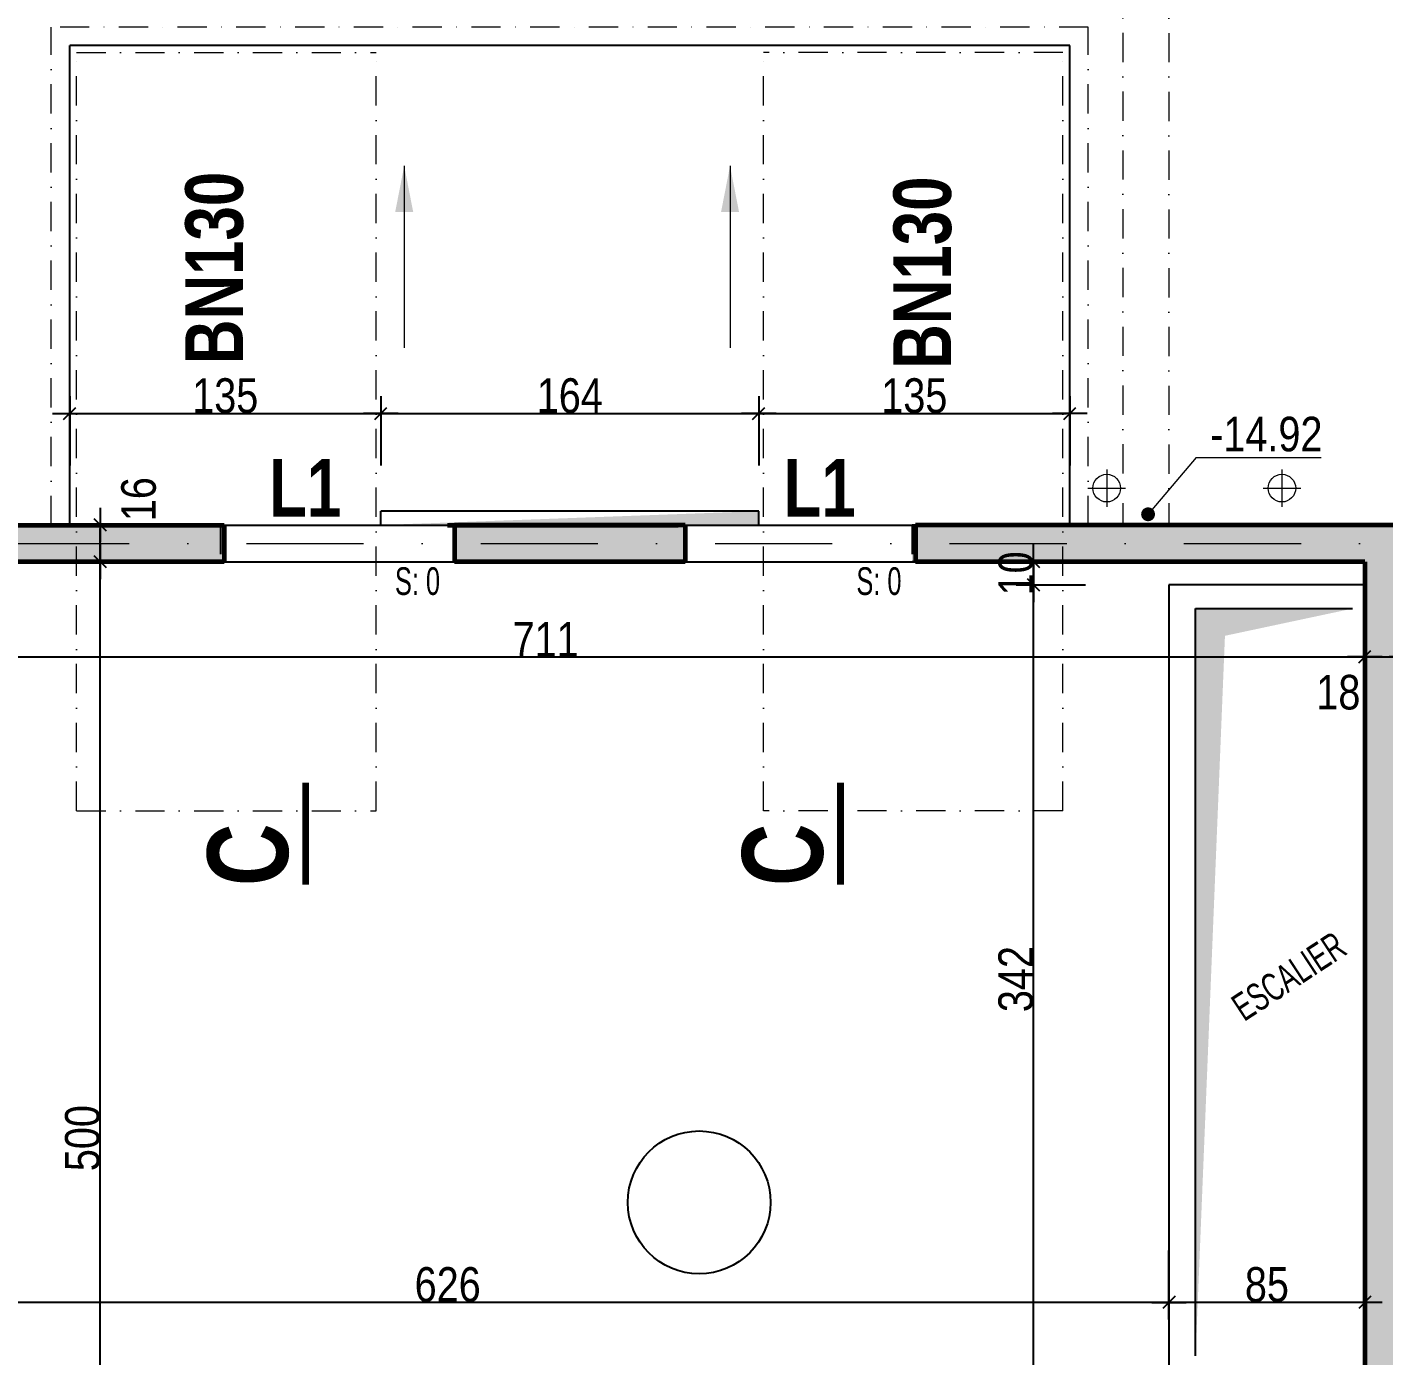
# Model space of a CAD drawing. Header units: millimetres. Extents: x -22 to 27383, y -3644 to 590.
# Drawn here: x 22569 to 23157, y -602 to -26 of the extents above; entities that cross this region are included whole.
import ezdxf
from ezdxf.enums import TextEntityAlignment as Align

# ---------------------------------------------------------------- set-up
doc = ezdxf.new("R2010")
doc.units = ezdxf.units.MM
doc.linetypes.add('CACHEX2', pattern=[19.05, 12.7, -6.35])
doc.linetypes.add('TIRETPTX2', pattern=[50.8, 25.4, -12.7, 0, -12.7])
for name, color, linetype in [('01_cote_gen', 4, 'Continuous'), ('01_linteaux', 2, 'Continuous'), ('01_murs_sup', 2, 'CACHEX2'), ('01_poch_murs', 253, 'Continuous'), ('01_texte', 230, 'Continuous'), ('AA_COTES', 2, 'Continuous')]:
    doc.layers.add(name, color=color, linetype=linetype)
doc.layers.add('01_murs_coup', color=5, linetype='Continuous', lineweight=60)
doc.layers.add('01_tram_axes', color=2, linetype='TIRETPTX2', lineweight=9)
doc.styles.add('ARIAL NA', font='ARIALN.TTF')
doc.styles.add('Arial Narrow', font='ARIALN.TTF')
doc.styles.add('impact', font='impact.ttf')
doc.styles.add('STYLE2', font='ARIALN.TTF')
doc.dimstyles.new('JB50', dxfattribs={"dimscale": 0.1, "dimtxt": 150, "dimasz": 15, "dimexe": 0.1, "dimexo": 0.1, "dimgap": 0.09, "dimtad": 1, "dimdec": 1, "dimdsep": 46, "dimtxsty": 'STYLE2', "dimblk1": 'BOND_G', "dimblk2": 'BOND_D', "dimsah": 1, "dimcen": 1.5, "dimdle": 0.01, "dimse1": 1, "dimse2": 1, "dimclrd": 4, "dimclre": 2, "dimclrt": 6, "dimazin": 2, "dimtfac": 2.333333, "dimtdec": 1, "dimtix": 1, "dimtmove": 2, "dimatfit": 3, "dimldrblk": 'BOND_G', "dimfxl": 1, "dimtolj": 1, "dimtzin": 0, "dimarcsym": 0})

# ---------------------------------------------------------------- blocks, each defined once
blk = doc.blocks.new('BOND_G')
at = {"layer": 'AA_COTES', "color": 0}
for p, q in [((0, -5), (0, 15)), ((5, 0), (-5, 0)), ((1.77, 1.77), (-1.77, -1.77))]:
    blk.add_line(p, q, dxfattribs=at)
blk = doc.blocks.new('BOND_D')
at = {"layer": 'AA_COTES', "color": 0}
for p, q in [((0, 5), (0, -15)), ((5, 0), (-5, 0)), ((-1.77, -1.77), (1.77, 1.77))]:
    blk.add_line(p, q, dxfattribs=at)
blk = doc.blocks.new('*D2258')
at = {"layer": '01_cote_gen', "color": 4, "lineweight": -2, "transparency": 16777216}
blk.add_line((22439.78, -298.96), (23147.74, -298.96), dxfattribs=at)
at = {"layer": 'Defpoints', "color": 0, "transparency": 16777216}
for p in [(23149.24, -298.96), (22438.28, -345.07), (23149.24, -345.07)]:
    blk.add_point(p, dxfattribs=at)
at = {"layer": '01_cote_gen', "color": 4, "lineweight": -2, "transparency": 16777216, "xscale": 1.5, "yscale": 1.5, "zscale": 1.5, "rotation": 180}
blk.add_blockref('BOND_G', (22438.28, -298.96), dxfattribs=at)
at = {"layer": '01_cote_gen', "color": 4, "lineweight": -2, "transparency": 16777216, "xscale": 1.5, "yscale": 1.5, "zscale": 1.5}
blk.add_blockref('BOND_D', (23149.24, -298.96), dxfattribs=at)
at = {"layer": '01_cote_gen', "color": 6, "transparency": 16777216, "insert": (22793.76, -291.42), "char_height": 15, "attachment_point": 5, "style": 'STYLE2'}
blk.add_mtext('\\A1;711', dxfattribs=at)
blk = doc.blocks.new('*D2259')
at = {"layer": '01_cote_gen', "color": 4, "lineweight": -2, "transparency": 16777216}
blk.add_line((23150.74, -298.96), (23165.74, -298.96), dxfattribs=at)
at = {"layer": 'Defpoints', "color": 0, "transparency": 16777216}
for p in [(23167.24, -298.96), (23149.24, -355.53), (23167.24, -355.53)]:
    blk.add_point(p, dxfattribs=at)
at = {"layer": '01_cote_gen', "color": 4, "lineweight": -2, "transparency": 16777216, "xscale": 1.5, "yscale": 1.5, "zscale": 1.5, "rotation": 180}
blk.add_blockref('BOND_G', (23149.24, -298.96), dxfattribs=at)
at = {"layer": '01_cote_gen', "color": 4, "lineweight": -2, "transparency": 16777216, "xscale": 1.5, "yscale": 1.5, "zscale": 1.5}
blk.add_blockref('BOND_D', (23167.24, -298.96), dxfattribs=at)
at = {"layer": '01_cote_gen', "color": 6, "transparency": 16777216, "insert": (23137.74, -314.46), "char_height": 15, "attachment_point": 5, "style": 'STYLE2'}
blk.add_mtext('\\A1;18', dxfattribs=at)
blk = doc.blocks.new('*D2331')
at = {"layer": '01_cote_gen', "color": 4, "lineweight": -2, "ltscale": 2, "transparency": 16777216}
blk.add_line((22755.74, 92.17), (22852.74, 92.17), dxfattribs=at)
at = {"layer": 'Defpoints', "color": 0, "ltscale": 2, "transparency": 16777216}
for p in [(22854.24, 92.17), (22754.24, -245.95), (22854.24, -245.95)]:
    blk.add_point(p, dxfattribs=at)
at = {"layer": '01_cote_gen', "color": 4, "lineweight": -2, "ltscale": 2, "transparency": 16777216, "xscale": 1.5, "yscale": 1.5, "zscale": 1.5, "rotation": 180}
blk.add_blockref('BOND_G', (22754.24, 92.17), dxfattribs=at)
at = {"layer": '01_cote_gen', "color": 4, "lineweight": -2, "ltscale": 2, "transparency": 16777216, "xscale": 1.5, "yscale": 1.5, "zscale": 1.5}
blk.add_blockref('BOND_D', (22854.24, 92.17), dxfattribs=at)
at = {"layer": '01_cote_gen', "color": 6, "lineweight": 0, "ltscale": 2, "transparency": 16777216, "insert": (22804.24, 99.84), "char_height": 15, "attachment_point": 5, "style": 'STYLE2'}
blk.add_mtext('\\A1;100', dxfattribs=at)
blk = doc.blocks.new('*D2343')
at = {"layer": '01_cote_gen', "color": 4, "lineweight": -2, "transparency": 16777216}
blk.add_line((22855.74, 92.17), (22952.74, 92.17), dxfattribs=at)
at = {"layer": 'Defpoints', "color": 0, "transparency": 16777216}
for p in [(22954.24, 92.17), (22854.24, -229.95), (22954.24, -229.95)]:
    blk.add_point(p, dxfattribs=at)
at = {"layer": '01_cote_gen', "color": 4, "lineweight": -2, "transparency": 16777216, "xscale": 1.5, "yscale": 1.5, "zscale": 1.5, "rotation": 180}
blk.add_blockref('BOND_G', (22854.24, 92.17), dxfattribs=at)
at = {"layer": '01_cote_gen', "color": 4, "lineweight": -2, "transparency": 16777216, "xscale": 1.5, "yscale": 1.5, "zscale": 1.5}
blk.add_blockref('BOND_D', (22954.24, 92.17), dxfattribs=at)
at = {"layer": '01_cote_gen', "color": 6, "transparency": 16777216, "insert": (22904.24, 99.84), "char_height": 15, "attachment_point": 5, "style": 'STYLE2'}
blk.add_mtext('\\A1;100', dxfattribs=at)
blk = doc.blocks.new('*D2372')
at = {"layer": '01_cote_gen', "color": 4, "lineweight": -2, "transparency": 16777216}
blk.add_line((22600.49, -756.33), (22600.49, -259.33), dxfattribs=at)
at = {"layer": 'Defpoints', "color": 0, "transparency": 16777216}
for p in [(22600.49, -257.83), (22611.47, -257.83), (22637.73, -757.83)]:
    blk.add_point(p, dxfattribs=at)
at = {"layer": '01_cote_gen', "color": 4, "lineweight": -2, "transparency": 16777216, "xscale": 1.5, "yscale": 1.5, "zscale": 1.5}
for name, p, rotation in [('BOND_D', (22600.49, -257.83), 90), ('BOND_G', (22600.49, -757.83), 270)]:
    blk.add_blockref(name, p, dxfattribs=dict(at, rotation=rotation))
at = {"layer": '01_cote_gen', "color": 6, "transparency": 16777216, "insert": (22592.82, -507.83), "char_height": 15, "attachment_point": 5, "rotation": 90, "style": 'STYLE2'}
blk.add_mtext('\\A1;500', dxfattribs=at)
blk = doc.blocks.new('*D2373')
at = {"layer": '01_cote_gen', "color": 4, "lineweight": -2, "transparency": 16777216}
blk.add_line((22600.49, -256.33), (22600.49, -243.33), dxfattribs=at)
at = {"layer": 'Defpoints', "color": 0, "transparency": 16777216}
for p in [(22600.49, -241.83), (22616.44, -241.83), (22616.44, -257.83)]:
    blk.add_point(p, dxfattribs=at)
at = {"layer": '01_cote_gen', "color": 4, "lineweight": -2, "transparency": 16777216, "xscale": 1.5, "yscale": 1.5, "zscale": 1.5}
for name, p, rotation in [('BOND_D', (22600.49, -241.83), 90), ('BOND_G', (22600.49, -257.83), 270)]:
    blk.add_blockref(name, p, dxfattribs=dict(at, rotation=rotation))
at = {"layer": '01_cote_gen', "color": 6, "transparency": 16777216, "insert": (22617.21, -230.63), "char_height": 15, "attachment_point": 5, "rotation": 90, "style": 'STYLE2'}
blk.add_mtext('\\A1;16', dxfattribs=at)
blk = doc.blocks.new('*D2374')
at = {"layer": '01_cote_gen', "color": 4, "lineweight": -2, "transparency": 16777216}
blk.add_line((22503.92, -240.33), (22503.92, -35.33), dxfattribs=at)
at = {"layer": 'Defpoints', "color": 0, "transparency": 16777216}
for p in [(22503.92, -33.83), (22822.58, -33.83), (22519.26, -241.83)]:
    blk.add_point(p, dxfattribs=at)
at = {"layer": '01_cote_gen', "color": 4, "lineweight": -2, "transparency": 16777216, "xscale": 1.5, "yscale": 1.5, "zscale": 1.5}
for name, p, rotation in [('BOND_D', (22503.92, -33.83), 90), ('BOND_G', (22503.92, -241.83), 270)]:
    blk.add_blockref(name, p, dxfattribs=dict(at, rotation=rotation))
at = {"layer": '01_cote_gen', "color": 6, "transparency": 16777216, "insert": (22496.25, -137.83), "char_height": 15, "attachment_point": 5, "rotation": 90, "style": 'STYLE2'}
blk.add_mtext('\\A1;208', dxfattribs=at)
blk = doc.blocks.new('*D2375')
at = {"layer": '01_cote_gen', "color": 4, "lineweight": -2, "transparency": 16777216}
blk.add_line((22257.76, 66.39), (22585.74, 66.39), dxfattribs=at)
at = {"layer": 'Defpoints', "color": 0, "transparency": 16777216}
for p in [(22587.24, 66.39), (22256.26, 43.89), (22587.24, -33.83)]:
    blk.add_point(p, dxfattribs=at)
at = {"layer": '01_cote_gen', "color": 4, "lineweight": -2, "transparency": 16777216, "xscale": 1.5, "yscale": 1.5, "zscale": 1.5, "rotation": 180}
blk.add_blockref('BOND_G', (22256.26, 66.39), dxfattribs=at)
at = {"layer": '01_cote_gen', "color": 4, "lineweight": -2, "transparency": 16777216, "xscale": 1.5, "yscale": 1.5, "zscale": 1.5}
blk.add_blockref('BOND_D', (22587.24, 66.39), dxfattribs=at)
at = {"layer": '01_cote_gen', "color": 6, "transparency": 16777216, "insert": (22421.75, 74.06), "char_height": 15, "attachment_point": 5, "style": 'STYLE2'}
blk.add_mtext('\\A1;331', dxfattribs=at)
blk = doc.blocks.new('*D2376')
at = {"layer": '01_cote_gen', "color": 4, "lineweight": -2, "transparency": 16777216}
blk.add_line((22588.74, 66.39), (23019.74, 66.39), dxfattribs=at)
at = {"layer": 'Defpoints', "color": 0, "transparency": 16777216}
for p in [(23021.24, 66.39), (22587.24, 43.89), (23021.24, -33.83)]:
    blk.add_point(p, dxfattribs=at)
at = {"layer": '01_cote_gen', "color": 4, "lineweight": -2, "transparency": 16777216, "xscale": 1.5, "yscale": 1.5, "zscale": 1.5, "rotation": 180}
blk.add_blockref('BOND_G', (22587.24, 66.39), dxfattribs=at)
at = {"layer": '01_cote_gen', "color": 4, "lineweight": -2, "transparency": 16777216, "xscale": 1.5, "yscale": 1.5, "zscale": 1.5}
blk.add_blockref('BOND_D', (23021.24, 66.39), dxfattribs=at)
at = {"layer": '01_cote_gen', "color": 6, "transparency": 16777216, "insert": (22804.24, 74.06), "char_height": 15, "attachment_point": 5, "style": 'STYLE2'}
blk.add_mtext('\\A1;434', dxfattribs=at)
blk = doc.blocks.new('*D2378')
at = {"layer": '01_cote_gen', "color": 4, "lineweight": -2, "transparency": 16777216}
blk.add_line((22588.74, -193.46), (22720.74, -193.46), dxfattribs=at)
at = {"layer": 'Defpoints', "color": 0, "transparency": 16777216}
for p in [(22722.24, -193.46), (22587.24, -214.55), (22722.24, -235.83)]:
    blk.add_point(p, dxfattribs=at)
at = {"layer": '01_cote_gen', "color": 4, "lineweight": -2, "transparency": 16777216, "xscale": 1.5, "yscale": 1.5, "zscale": 1.5, "rotation": 180}
blk.add_blockref('BOND_G', (22587.24, -193.46), dxfattribs=at)
at = {"layer": '01_cote_gen', "color": 4, "lineweight": -2, "transparency": 16777216, "xscale": 1.5, "yscale": 1.5, "zscale": 1.5}
blk.add_blockref('BOND_D', (22722.24, -193.46), dxfattribs=at)
at = {"layer": '01_cote_gen', "color": 6, "transparency": 16777216, "insert": (22654.74, -185.79), "char_height": 15, "attachment_point": 5, "style": 'STYLE2'}
blk.add_mtext('\\A1;135', dxfattribs=at)
blk = doc.blocks.new('*D2379')
at = {"layer": '01_cote_gen', "color": 4, "lineweight": -2, "transparency": 16777216}
blk.add_line((22723.74, -193.46), (22884.74, -193.46), dxfattribs=at)
at = {"layer": 'Defpoints', "color": 0, "transparency": 16777216}
for p in [(22886.24, -193.46), (22722.24, -235.83), (22886.24, -235.83)]:
    blk.add_point(p, dxfattribs=at)
at = {"layer": '01_cote_gen', "color": 4, "lineweight": -2, "transparency": 16777216, "xscale": 1.5, "yscale": 1.5, "zscale": 1.5, "rotation": 180}
blk.add_blockref('BOND_G', (22722.24, -193.46), dxfattribs=at)
at = {"layer": '01_cote_gen', "color": 4, "lineweight": -2, "transparency": 16777216, "xscale": 1.5, "yscale": 1.5, "zscale": 1.5}
blk.add_blockref('BOND_D', (22886.24, -193.46), dxfattribs=at)
at = {"layer": '01_cote_gen', "color": 6, "transparency": 16777216, "insert": (22804.24, -185.79), "char_height": 15, "attachment_point": 5, "style": 'STYLE2'}
blk.add_mtext('\\A1;164', dxfattribs=at)
blk = doc.blocks.new('*D2380')
at = {"layer": '01_cote_gen', "color": 4, "lineweight": -2, "transparency": 16777216}
blk.add_line((22887.74, -193.46), (23019.74, -193.46), dxfattribs=at)
at = {"layer": 'Defpoints', "color": 0, "transparency": 16777216}
for p in [(23021.24, -193.46), (23021.24, -209.56), (22886.24, -235.83)]:
    blk.add_point(p, dxfattribs=at)
at = {"layer": '01_cote_gen', "color": 4, "lineweight": -2, "transparency": 16777216, "xscale": 1.5, "yscale": 1.5, "zscale": 1.5, "rotation": 180}
blk.add_blockref('BOND_G', (22886.24, -193.46), dxfattribs=at)
at = {"layer": '01_cote_gen', "color": 4, "lineweight": -2, "transparency": 16777216, "xscale": 1.5, "yscale": 1.5, "zscale": 1.5}
blk.add_blockref('BOND_D', (23021.24, -193.46), dxfattribs=at)
at = {"layer": '01_cote_gen', "color": 6, "transparency": 16777216, "insert": (22953.74, -185.79), "char_height": 15, "attachment_point": 5, "style": 'STYLE2'}
blk.add_mtext('\\A1;135', dxfattribs=at)
blk = doc.blocks.new('*D2408')
at = {"layer": '01_cote_gen', "color": 4, "lineweight": -2, "transparency": 16777216}
blk.add_line((23005.49, -608.33), (23005.49, -269.33), dxfattribs=at)
at = {"layer": 'Defpoints', "color": 0, "transparency": 16777216}
for p in [(23005.49, -267.83), (23106.74, -267.83), (23106.74, -609.83)]:
    blk.add_point(p, dxfattribs=at)
at = {"layer": '01_cote_gen', "color": 4, "lineweight": -2, "transparency": 16777216, "xscale": 1.5, "yscale": 1.5, "zscale": 1.5}
for name, p, rotation in [('BOND_D', (23005.49, -267.83), 90), ('BOND_G', (23005.49, -609.83), 270)]:
    blk.add_blockref(name, p, dxfattribs=dict(at, rotation=rotation))
at = {"layer": '01_cote_gen', "color": 6, "transparency": 16777216, "insert": (22997.83, -438.83), "char_height": 15, "attachment_point": 5, "rotation": 90, "style": 'STYLE2'}
blk.add_mtext('\\A1;342', dxfattribs=at)
blk = doc.blocks.new('*D2409')
at = {"layer": '01_cote_gen', "color": 4, "lineweight": -2, "transparency": 16777216}
for p, q in [((23005.49, -256.33), (23005.49, -254.83)), ((23005.49, -257.83), (23005.49, -267.83)), ((23005.49, -269.33), (23005.49, -270.83))]:
    blk.add_line(p, q, dxfattribs=at)
at = {"layer": 'Defpoints', "color": 0, "transparency": 16777216}
for p in [(23018.24, -257.83), (23005.49, -267.83), (23012.99, -267.83)]:
    blk.add_point(p, dxfattribs=at)
at = {"layer": '01_cote_gen', "color": 4, "lineweight": -2, "transparency": 16777216, "xscale": 1.5, "yscale": 1.5, "zscale": 1.5}
for name, p, rotation in [('BOND_G', (23005.49, -257.83), 270), ('BOND_D', (23005.49, -267.83), 90)]:
    blk.add_blockref(name, p, dxfattribs=dict(at, rotation=rotation))
at = {"layer": '01_cote_gen', "color": 6, "transparency": 16777216, "insert": (22997.83, -262.83), "char_height": 15, "attachment_point": 5, "rotation": 90, "style": 'STYLE2'}
blk.add_mtext('\\A1;10', dxfattribs=at)
blk = doc.blocks.new('*D2410')
at = {"layer": '01_cote_gen', "color": 4, "lineweight": -2, "transparency": 16777216}
blk.add_line((23147.74, -579.09), (23065.74, -579.09), dxfattribs=at)
at = {"layer": 'Defpoints', "color": 0, "transparency": 16777216}
for p in [(23064.24, -528.09), (23149.24, -528.09), (23064.24, -579.09)]:
    blk.add_point(p, dxfattribs=at)
at = {"layer": '01_cote_gen', "color": 4, "lineweight": -2, "transparency": 16777216, "xscale": 1.5, "yscale": 1.5, "zscale": 1.5, "rotation": 180}
blk.add_blockref('BOND_D', (23064.24, -579.09), dxfattribs=at)
at = {"layer": '01_cote_gen', "color": 4, "lineweight": -2, "transparency": 16777216, "xscale": 1.5, "yscale": 1.5, "zscale": 1.5}
blk.add_blockref('BOND_G', (23149.24, -579.09), dxfattribs=at)
at = {"layer": '01_cote_gen', "color": 6, "transparency": 16777216, "insert": (23106.74, -571.42), "char_height": 15, "attachment_point": 5, "style": 'STYLE2'}
blk.add_mtext('\\A1;85', dxfattribs=at)
blk = doc.blocks.new('*D2654')
at = {"layer": '01_cote_gen', "color": 4, "lineweight": -2, "transparency": 16777216}
blk.add_line((23062.74, -579.09), (22439.78, -579.09), dxfattribs=at)
at = {"layer": 'Defpoints', "color": 0, "transparency": 16777216}
for p in [(22438.28, -528.09), (23064.24, -528.09), (22438.28, -579.09)]:
    blk.add_point(p, dxfattribs=at)
at = {"layer": '01_cote_gen', "color": 4, "lineweight": -2, "transparency": 16777216, "xscale": 1.5, "yscale": 1.5, "zscale": 1.5, "rotation": 180}
blk.add_blockref('BOND_D', (22438.28, -579.09), dxfattribs=at)
at = {"layer": '01_cote_gen', "color": 4, "lineweight": -2, "transparency": 16777216, "xscale": 1.5, "yscale": 1.5, "zscale": 1.5}
blk.add_blockref('BOND_G', (23064.24, -579.09), dxfattribs=at)
at = {"layer": '01_cote_gen', "color": 6, "transparency": 16777216, "insert": (22751.26, -571.42), "char_height": 15, "attachment_point": 5, "style": 'STYLE2'}
blk.add_mtext('\\A1;626', dxfattribs=at)

msp = doc.modelspace()

# ---------------------------------------------------------------- hatches: boundary and pattern name
at = {"layer": '01_murs_sup'}
h = msp.add_hatch(dxfattribs=at)
h.set_pattern_fill('DASH', color=256, scale=2.5, angle=135)
h.set_pattern_definition([(135, (-632.5555, 11538.144), (-11.2253202, 9e-16), [7.9375, -7.9375])])
h.paths.add_polyline_path([(21546.28, -257.83), (21756.83, -257.83), (21756.83, -241.83), (21530.28, -241.83), (21530.28, -868.95), (21804.22, -868.94), (21804.22, -850.94), (21546.28, -850.95)])
h.paths.add_polyline_path([(22014.97, -241.83), (21856.83, -241.83), (21856.83, -257.83), (22014.97, -257.83)])
h.paths.add_polyline_path([(22332.66, -241.83), (22214.97, -241.83), (22214.97, -257.83), (22264.97, -257.83), (22264.97, -850.84), (21907.42, -850.84), (21907.42, -868.93), (22626.98, -868.88), (22626.97, -850.88), (22282.97, -850.91), (22282.97, -257.83), (22332.66, -257.83)])
h.paths.add_polyline_path([(22652.74, -241.83), (22432.66, -241.83), (22432.66, -257.83), (22652.74, -257.83)])
h.paths.add_polyline_path([(23401.4, -241.83), (22952.74, -241.83), (22952.74, -257.83), (23149.24, -257.83), (23149.24, -815.86), (22963.24, -815.86), (22963.24, -850.86), (22728.97, -850.91), (22728.98, -868.91), (22981.24, -868.86), (22981.24, -833.86), (23149.24, -833.86), (23149.24, -895.71), (23167.24, -895.71), (23167.24, -257.83), (23401.4, -257.83)])
h.paths.add_polyline_path([(23678.24, -241.83), (23501.4, -241.83), (23501.4, -257.83), (23662.24, -257.83), (23662.24, -408.79), (23678.24, -408.79)])
h.paths.add_polyline_path([(23678.24, -708.79), (23662.24, -708.79), (23662.24, -1067.83), (23167.24, -1067.83), (23167.24, -998.91), (23149.24, -998.91), (23149.24, -1778.83), (23167.24, -1778.83), (23167.24, -1085.83), (23662.24, -1085.83), (23662.24, -1208.79), (23678.24, -1208.79)])
h.paths.add_polyline_path([(23018.84, -998.87), (22913.84, -998.87), (22913.84, -1016.87), (23000.84, -1016.87), (23000.84, -1677.83), (22965.84, -1677.83), (22965.84, -1885.83), (22562.18, -1885.83), (22562.18, -1756.03), (22546.18, -1756.03), (22546.18, -2312.92), (22562.18, -2312.92), (22562.18, -1903.83), (23000.84, -1903.83), (23000.84, -1923.83), (23018.84, -1923.83), (23018.84, -1885.83), (22983.84, -1885.83), (22983.84, -1695.83), (23018.84, -1695.83)])
h.paths.add_polyline_path([(22562.18, -1609.83), (22526.42, -1609.83), (22526.42, -1625.83), (22546.18, -1625.83), (22546.18, -1656.03), (22562.18, -1656.03)])
h.paths.add_polyline_path([(22282.97, -1016.87), (22811.84, -1016.87), (22811.84, -998.87), (22200.97, -998.87), (22200.97, -1016.87), (22264.97, -1016.87), (22264.97, -1609.83), (22190.8, -1609.83), (22190.8, -1625.83), (22326.42, -1625.83), (22326.42, -1609.83), (22282.97, -1609.83)])
h.paths.add_polyline_path([(21990.8, -1609.83), (21891.59, -1609.83), (21891.59, -1625.83), (21990.8, -1625.83)], flags=17)
h.paths.add_polyline_path([(21791.59, -1609.83), (21546.28, -1609.83), (21546.28, -1016.87), (22098.97, -1016.87), (22098.97, -998.87), (21530.28, -998.87), (21530.28, -1625.83), (21791.59, -1625.83)])
h.paths.add_polyline_path([(23678.24, -1508.79), (23662.24, -1508.79), (23662.24, -1885.83), (23167.24, -1885.83), (23167.24, -1880.83), (23149.24, -1880.83), (23149.24, -1963.83), (23167.24, -1963.83), (23167.24, -1903.83), (23662.24, -1903.83), (23662.24, -2008.79), (23678.24, -2008.79)])
h.paths.add_polyline_path([(23678.24, -2108.79), (23662.24, -2108.79), (23662.24, -2408.79), (23678.24, -2408.79)])
h.paths.add_polyline_path([(23322.24, -2814.73), (23167.24, -2814.73), (23167.24, -2065.83), (23149.24, -2065.83), (23149.24, -2179.84), (23018.84, -2179.84), (23018.84, -2025.83), (23000.84, -2025.83), (23000.84, -2197.84), (23149.24, -2197.84), (23149.24, -2814.73), (23022.24, -2814.73), (23022.24, -2830.73), (23322.24, -2830.73)])
h.paths.add_polyline_path([(23678.24, -2708.79), (23662.24, -2708.79), (23662.24, -2814.73), (23422.24, -2814.73), (23422.24, -2830.73), (23678.24, -2830.73)])
h.paths.add_polyline_path([(22722.24, -2814.73), (22562.18, -2814.73), (22562.18, -2412.92), (22546.18, -2412.92), (22546.18, -2830.73), (22722.24, -2830.73)])
at = {"layer": '01_poch_murs'}
h = msp.add_hatch(color=256, dxfattribs=at)
h.dxf.hatch_style = 1
h.paths.add_polyline_path([(22654.24, -241.83), (21530.28, -241.83), (21530.28, -269.93), (21550.28, -269.93), (21550.28, -266.83), (22124.28, -266.83), (22124.28, -690.83), (22144.28, -690.83), (22144.28, -266.83), (22418.28, -266.83), (22418.28, -757.83), (22438.28, -757.83), (22438.28, -567.83), (22438.28, -567.83), (22438.28, -526.83), (22438.28, -257.83), (22654.24, -257.83)])
h = msp.add_hatch(color=256, dxfattribs=at)
h.dxf.hatch_style = 1
h.paths.add_polyline_path([(22854.24, -241.83), (22754.24, -241.83), (22754.24, -257.83), (22854.24, -257.83)])
h.paths.add_polyline_path([(23400.24, -241.83), (22954.24, -241.83), (22954.24, -257.83), (23149.24, -257.83), (23149.24, -757.83), (23167.24, -757.83), (23167.24, -257.83), (23400.24, -257.83)])
h.paths.add_polyline_path([(23678.24, -241.83), (23500.24, -241.83), (23500.24, -257.83), (23662.24, -257.83), (23662.24, -408.83), (23678.24, -408.83)])
h.paths.add_polyline_path([(23678.24, -508.83), (23662.24, -508.83), (23662.24, -608.83), (23678.24, -608.83)])
h.paths.add_polyline_path([(23678.24, -708.83), (23662.24, -708.83), (23662.24, -1065.83), (23678.24, -1065.83)])
h.paths.add_polyline_path([(23678.24, -1085.83), (23662.24, -1085.83), (23662.24, -1208.83), (23678.24, -1208.83)])

# ---------------------------------------------------------------- linework, layer by layer
at = {"layer": '01_linteaux'}
for p, q in [((23021.24, -33.83), (22587.24, -33.83)), ((22587.24, -241.83), (22587.24, -33.83)), ((23021.24, -241.83), (23021.24, -33.83)), ((22886.24, -235.83), (22722.24, -235.83)), ((22722.24, -241.83), (22722.24, -235.83)), ((22886.24, -241.83), (22886.24, -235.83)), ((22654.24, -241.83), (22754.24, -241.83)), ((22854.24, -241.83), (22954.24, -241.83)), ((22654.24, -257.83), (22754.24, -257.83)), ((22854.24, -257.83), (22954.24, -257.83)), ((23149.24, -267.83), (23064.24, -267.83)), ((23064.24, -267.83), (23064.24, -609.83))]:
    msp.add_line(p, q, dxfattribs=at)
at = {"layer": '01_linteaux', "color": 230, "lineweight": 0}
for p, q in [((22732.39, -86.07), (22732.39, -164.93)), ((22873.78, -86.07), (22873.78, -164.93))]:
    msp.add_line(p, q, dxfattribs=at)
at = {"layer": '01_linteaux', "lineweight": 0}
for p, q in [((23037.24, -217.68), (23037.24, -233.99)), ((23113.24, -217.68), (23113.24, -233.99)), ((23029.08, -225.83), (23045.39, -225.83)), ((23105.09, -225.83), (23121.4, -225.83))]:
    msp.add_line(p, q, dxfattribs=at)
for centre in [(23037.24, -225.83), (23113.24, -225.83)]:
    msp.add_circle(centre, 6, dxfattribs=at)
at = {"layer": '01_linteaux', "color": 230, "lineweight": 0}
for points in [[(22732.39, -86.07), (22728.49, -105.98), (22732.39, -105.98)], [(22732.39, -86.07), (22736.29, -105.98), (22732.39, -105.98)], [(22873.78, -86.07), (22869.89, -105.98), (22873.78, -105.98)], [(22873.78, -86.07), (22877.68, -105.98), (22873.78, -105.98)]]:
    msp.add_solid(points, dxfattribs=at)
at = {"layer": '01_linteaux'}
msp.add_solid([(22722.24, -241.83), (22886.24, -241.83), (22886.24, -235.83)], dxfattribs=at)
at = {"layer": '01_murs_coup'}
for p, q in [((21530.28, -241.83), (22654.24, -241.83)), ((22654.24, -241.83), (22654.24, -257.83)), ((22751.23, -241.83), (22851.23, -241.83)), ((22751.23, -241.83), (22851.23, -241.83)), ((22854.24, -241.83), (22754.24, -241.83)), ((22754.24, -241.83), (22754.24, -257.83)), ((22854.24, -241.83), (22854.24, -257.83)), ((23400.24, -241.83), (22954.24, -241.83)), ((22954.24, -241.83), (22954.24, -257.83)), ((22654.24, -257.83), (22438.28, -257.83)), ((22854.24, -257.83), (22754.24, -257.83)), ((23149.24, -257.83), (22954.24, -257.83)), ((23149.24, -257.83), (23149.24, -757.83))]:
    msp.add_line(p, q, dxfattribs=at)
at = {"layer": '01_murs_sup'}
for p, q in [((22652.74, -241.83), (22432.66, -241.83)), ((22652.74, -241.83), (22652.74, -257.83)), ((23401.4, -241.83), (22952.74, -241.83)), ((22952.74, -241.83), (22952.74, -257.83)), ((22652.74, -257.83), (22432.66, -257.83)), ((23149.24, -257.83), (22952.74, -257.83)), ((23149.24, -257.83), (23149.24, -815.86))]:
    msp.add_line(p, q, dxfattribs=at)
at = {"layer": '01_poch_murs'}
for p, q in [((23075.78, -602.26), (23075.78, -278.12)), ((23075.78, -278.12), (23143.82, -278.12))]:
    msp.add_line(p, q, dxfattribs=at)
for points in [[(23075.78, -602.26), (23075.78, -278.12), (23088.54, -289.9)], [(23075.78, -278.12), (23143.82, -278.12), (23088.54, -289.9)]]:
    msp.add_solid(points, dxfattribs=at)
at = {"layer": '01_texte', "lineweight": 0}
for q in [(23055.17, -237.18), (23130.29, -212.49)]:
    msp.add_line((23075.98, -212.49), q, dxfattribs=at)
at = {"layer": '01_texte', "lineweight": 0, "const_width": 3}
msp.add_lwpolyline([(23053.67, -237.18, 1), (23056.67, -237.18, 1)], format="xyb", close=True, dxfattribs=at)
at = {"layer": '01_texte', "const_width": 3}
for points in [[(22689.63, -353.58), (22689.63, -397.83)], [(22921.69, -353.58), (22921.69, -397.83)]]:
    msp.add_lwpolyline(points, dxfattribs=at)
at = {"layer": '01_texte'}
msp.add_circle((22860.4, -535.71), 30.98, dxfattribs=at)
at = {"layer": '01_tram_axes', "ltscale": 0.5}
for p, q in [((23044.24, 303.21), (23044.24, -241.83)), ((23064.24, 303.11), (23064.24, -241.83)), ((23029.24, -25.83), (22579.24, -25.83)), ((22579.24, -241.83), (22579.24, -25.83)), ((23029.24, -241.83), (23029.24, -25.83)), ((22590.24, -36.83), (22720.24, -36.83)), ((22590.24, -365.83), (22590.24, -36.83)), ((22720.24, -365.83), (22720.24, -36.83)), ((23018.24, -36.83), (22888.24, -36.83)), ((22888.24, -365.83), (22888.24, -36.83)), ((23018.24, -365.83), (23018.24, -36.83)), ((22590.24, -365.83), (22720.24, -365.83)), ((23018.24, -365.83), (22888.24, -365.83))]:
    msp.add_line(p, q, dxfattribs=at)
at = {"layer": '01_tram_axes', "color": 253, "ltscale": 2}
msp.add_line((16256.86, -249.83), (23921.21, -249.83), dxfattribs=at)

# ---------------------------------------------------------------- texts
at = {"layer": '01_texte', "style": 'impact'}
for s, height, p in [('BN130', 25, (22669.9, -130.31)), ('BN130', 25, (22977.16, -132.36)), ('C', 35, (22692.48, -384.91)), ('C', 35, (22924.54, -384.91))]:
    msp.add_text(s, height=height, rotation=90, dxfattribs=at).set_placement(p, align=Align.BOTTOM_CENTER)
at = {"layer": '01_texte', "style": 'Arial Narrow'}
msp.add_text('-14.92', height=15, rotation=0, dxfattribs=at).set_placement((23082.13, -209.87))
at = {"layer": '01_texte', "style": 'impact'}
for p in [(22689.42, -245.75), (22912.69, -245.75)]:
    msp.add_text('L1', height=25, dxfattribs=at).set_placement(p, align=Align.BOTTOM_CENTER)
at = {"layer": '01_texte', "style": 'ARIAL NA', "width": 0.8}
for p in [(22728.38, -272.17), (22928.62, -272.17)]:
    msp.add_text('S: 0', height=12, dxfattribs=at).set_placement(p)
msp.add_text('ESCALIER', height=12, rotation=33.32489, dxfattribs=at).set_placement((23098.82, -460.52), align=Align.BOTTOM_LEFT)

# ---------------------------------------------------------------- dimensions: what is measured, and where the dimension line sits
at = {"layer": '01_cote_gen', "lineweight": 0, "ltscale": 2}
dim = msp.add_linear_dim(base=(22854.24, 92.17), p1=(22754.24, -245.95), p2=(22854.24, -245.95), dimstyle='JB50', dxfattribs=at)
dim.commit()
dim.dimension.update_dxf_attribs({"geometry": '*D2331', "text_midpoint": (22804.24, 99.84)})
at = {"layer": '01_cote_gen'}
for base, p1, p2, picture, middle in [((22954.24, 92.17), (22854.24, -229.95), (22954.24, -229.95), '*D2343', (22904.24, 99.84)), ((22587.24, 66.39), (22256.26, 43.89), (22587.24, -33.83), '*D2375', (22421.75, 74.06)), ((23021.24, 66.39), (22587.24, 43.89), (23021.24, -33.83), '*D2376', (22804.24, 74.06)), ((22722.24, -193.46), (22587.24, -214.55), (22722.24, -235.83), '*D2378', (22654.74, -185.79)), ((22886.24, -193.46), (22722.24, -235.83), (22886.24, -235.83), '*D2379', (22804.24, -185.79)), ((23021.24, -193.46), (22886.24, -235.83), (23021.24, -209.56), '*D2380', (22953.74, -185.79)), ((23149.24, -298.96), (22438.28, -345.07), (23149.24, -345.07), '*D2258', (22793.76, -291.42)), ((22438.28, -579.09), (23064.24, -528.09), (22438.28, -528.09), '*D2654', (22751.26, -571.42)), ((23064.24, -579.09), (23149.24, -528.09), (23064.24, -528.09), '*D2410', (23106.74, -571.42))]:
    dim = msp.add_linear_dim(base=base, p1=p1, p2=p2, dimstyle='JB50', dxfattribs=at)
    dim.commit()
    dim.dimension.update_dxf_attribs({"geometry": picture, "text_midpoint": middle})
for base, p1, p2, picture, middle in [((22503.92, -33.83), (22519.26, -241.83), (22822.58, -33.83), '*D2374', (22496.25, -137.83)), ((22600.49, -257.83), (22637.73, -757.83), (22611.47, -257.83), '*D2372', (22592.82, -507.83)), ((23005.49, -267.83), (23018.24, -257.83), (23012.99, -267.83), '*D2409', (22997.83, -262.83)), ((23005.49, -267.83), (23106.74, -609.83), (23106.74, -267.83), '*D2408', (22997.83, -438.83))]:
    dim = msp.add_linear_dim(base=base, p1=p1, p2=p2, angle=90, dimstyle='JB50', dxfattribs=at)
    dim.commit()
    dim.dimension.update_dxf_attribs({"geometry": picture, "text_midpoint": middle})
dim = msp.add_linear_dim(base=(22600.49, -241.83), p1=(22616.44, -257.83), p2=(22616.44, -241.83), angle=90, dimstyle='JB50', dxfattribs=at)
dim.commit()
dim.dimension.update_dxf_attribs({"geometry": '*D2373', "text_midpoint": (22617.21, -230.63), "dimtype": 160})
dim = msp.add_linear_dim(base=(23167.24, -298.96), p1=(23149.24, -355.53), p2=(23167.24, -355.53), dimstyle='JB50', dxfattribs=at)
dim.commit()
dim.dimension.update_dxf_attribs({"geometry": '*D2259', "text_midpoint": (23137.74, -314.46), "dimtype": 160})

doc.saveas('drawing.dxf')
